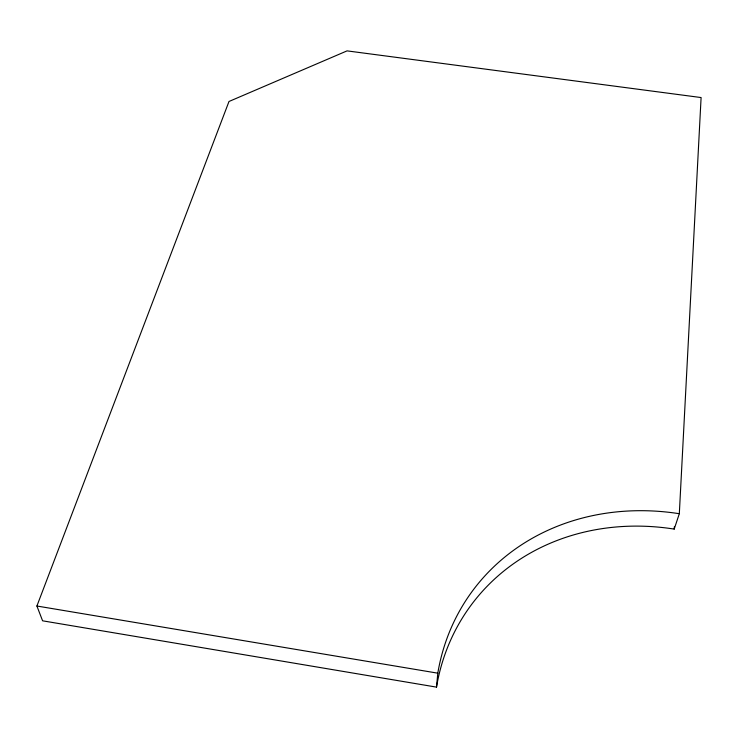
<?xml version="1.0" encoding="UTF-8"?>
<svg xmlns="http://www.w3.org/2000/svg" width="738" height="738" viewBox="0 0 738 738"><rect width="100%" height="100%" fill="white"/><g stroke="black" fill="none" stroke-linecap="round" stroke-linejoin="round"><path stroke-width="1.11" d="M679.32 513.713L701.1 97.554L347.054 50.876L228.992 101.484L36.9 606.018L42.592 620.815L436.509 687.124A241.649 211.889 36.4 0 1 674.209 529.091L679.32 513.713A245.92 214.601 35.3 0 0 437.8 673.176L36.9 606.018M674.209 529.091L674.338 526.784M436.509 687.124L437.8 673.176"/></g></svg>
